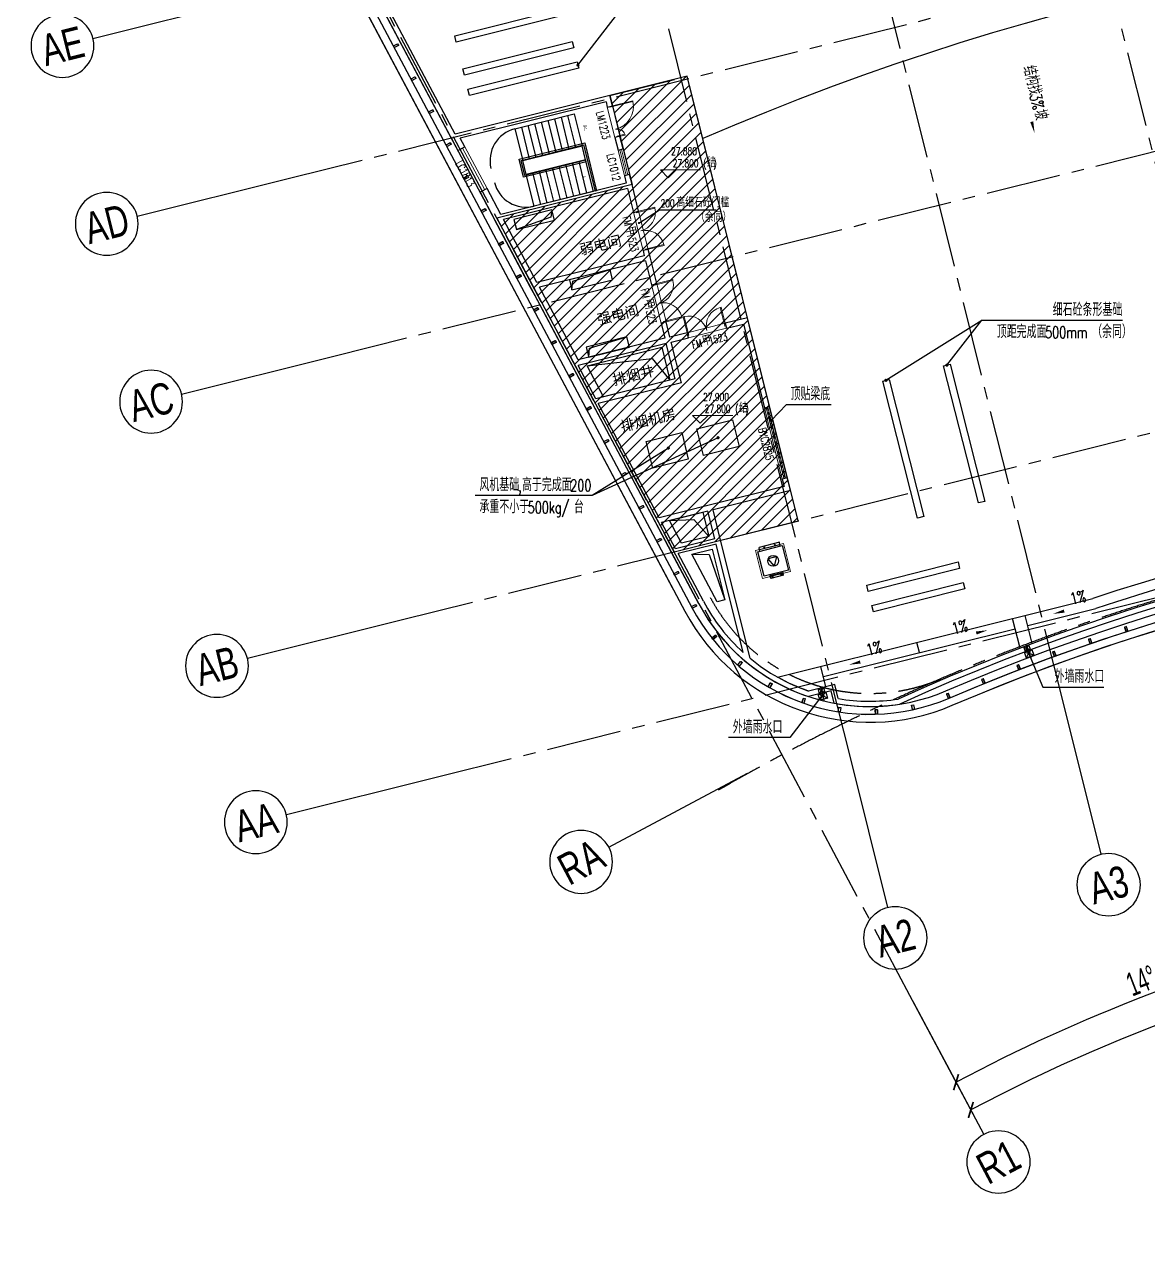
# Model space of a CAD drawing. Extents: x 138868 to 1251000, y -188972 to 132579.
# Drawn here: x 1088388 to 1131305, y 34710 to 81236 of the extents above; entities that cross this region are included whole.
import ezdxf
from ezdxf.enums import TextEntityAlignment as Align

# ---------------------------------------------------------------- set-up
doc = ezdxf.new("R2010")
doc.units = 0
doc.linetypes.add('CENTER2', pattern=[28.575, 19.05, -3.175, 3.175, -3.175])
doc.layers.get('0').update_dxf_attribs({"color": 8})
doc.layers.get('Defpoints').update_dxf_attribs({"color": 8})
for name, color, linetype in [('#幕墙线-平面', 8, 'Continuous'), ('#标注', 8, 'Continuous'), ('#轴线', 8, 'CENTER2'), ('A-FLOR', 8, 'Continuous'), ('A-FLOR-PIPE', 8, 'Continuous'), ('A-FLOR-SPCL', 8, 'Continuous'), ('A-FLOR-UNDR', 8, 'Continuous'), ('A-Hole', 8, 'Continuous'), ('A-OTHER', 8, 'Continuous'), ('CURTWALL', 8, 'Continuous'), ('dim', 8, 'Continuous'), ('DIM_LEAD', 8, 'Continuous'), ('DIM_SYMB', 8, 'Continuous'), ('STAIR', 8, 'Continuous'), ('WINDOW_TEXT', 8, 'Continuous'), ('数据中心轮廓线', 8, 'Continuous'), ('暖-基础', 8, 'Continuous'), ('暖通风机', 8, 'Continuous')]:
    doc.layers.add(name, color=color, linetype=linetype)
for name, color, linetype, lineweight in [('DIM_ELEV', 8, 'Continuous', 5), ('DOOR_FIRE', 8, 'Continuous', 13), ('DOOR_FIRE_TEXT', 8, 'Continuous', 9), ('HVAC-TXT', 8, 'Continuous', 9), ('PUB_TEXT', 8, 'Continuous', 5), ('WALL', 8, 'Continuous', 30), ('WINDOW', 8, 'Continuous', 13)]:
    doc.layers.add(name, color=color, linetype=linetype, lineweight=lineweight)
doc.styles.add('_TCH_DIM', font='SIMPLEX', dxfattribs={"bigfont": 'GBCBIG'})
doc.styles.add('_TCH_WINDOW', font='SIMPLEX', dxfattribs={"height": 3.5, "bigfont": 'GBCBIG'})
doc.styles.add('JHZX', font='jrs.shx', dxfattribs={"width": 0.6, "bigfont": 'jhz.shx'})
doc.styles.get("Standard").update_dxf_attribs({"font": 'arial.ttf'})
doc.dimstyles.new('JZBZ-300', dxfattribs={"dimscale": 300, "dimtxt": 3, "dimasz": 1.5, "dimexe": 1, "dimexo": 1, "dimgap": 0.5, "dimtad": 1, "dimdec": 0, "dimdsep": 46, "dimtxsty": 'JHZX', "dimblk1": 'ARCHTICK', "dimblk2": 'ARCHTICK', "dimsah": 1, "dimcen": 0, "dimclrd": 1, "dimclre": 1, "dimclrt": 2, "dimadec": 1, "dimazin": 2, "dimtfac": 1, "dimtdec": 0, "dimtix": 1, "dimtmove": 0, "dimatfit": 3, "dimfxl": 1, "dimtolj": 1, "dimlwd": -1, "dimlwe": -1, "dimarcsym": 1})

# ---------------------------------------------------------------- blocks, each defined once
blk = doc.blocks.new('$DorLib2D$00000002')
for p, q in [((-0.5, 0), (-0.5, 0.4875)), ((-0.475, 0.4875), (-0.5, 0.4875)), ((-0.475, 0), (-0.475, 0.4875)), ((0.475, 0), (0.475, 0.4875)), ((0.475, 0.4875), (0.5, 0.4875)), ((0.5, 0), (0.5, 0.4875)), ((-0.5, 0), (-0.475, 0)), ((0.5, 0), (0.475, 0))]:
    blk.add_line(p, q)
for centre, start, end in [((-0.4875, 0), 0, 88.53072), ((0.4875, 0), 91.46928, 180)]:
    blk.add_arc(centre, 0.4875, start, end)
blk = doc.blocks.new('$WINLIB2D$00000039')
for points in [[(-0.5, 0.5), (-0.5, -0.5)], [(0.5, 0.5), (-0.5, 0.5)], [(0.5, -0.5), (0.5, 0.5)], [(-0.5, 0.167), (0.5, 0.167)], [(-0.384, -0.167), (-0.448, 0.167)], [(-0.316, -0.167), (-0.38, 0.167)], [(-0.248, -0.167), (-0.312, 0.167)], [(-0.18, -0.167), (-0.244, 0.167)], [(-0.112, -0.167), (-0.176, 0.167)], [(-0.044, -0.167), (-0.108, 0.167)], [(0.024, -0.167), (-0.04, 0.167)], [(0.092, -0.167), (0.028, 0.167)], [(0.16, -0.167), (0.096, 0.167)], [(0.228, -0.167), (0.164, 0.167)], [(0.296, -0.167), (0.232, 0.167)], [(0.364, -0.167), (0.3, 0.167)], [(0.432, -0.167), (0.368, 0.167)], [(0.5, -0.167), (0.436, 0.167)], [(-0.452, -0.167), (-0.5, 0.084)], [(-0.5, -0.167), (0.5, -0.167)], [(0.5, -0.5), (-0.5, -0.5)]]:
    blk.add_lwpolyline(points)
blk = doc.blocks.new('$DorLib2D$00000225')
for p, q in [((0.475, -0.001), (0.475, 0.752)), ((0.475, 0.752), (0.5, 0.752)), ((0.5, -0.001), (0.5, 0.752)), ((-0.5, 0), (-0.5, 0.252)), ((-0.475, 0.252), (-0.5, 0.252)), ((-0.475, 0), (-0.475, 0.252)), ((-0.475, 0), (-0.5, 0)), ((0.475, -0.001), (0.5, -0.001))]:
    blk.add_line(p, q)
for centre, radius, start, end in [((0.505, -0.002), 0.755, 92.2493, 179.7238), ((-0.501, 0.003), 0.251, 359.7899, 84.0974)]:
    blk.add_arc(centre, radius, start, end)
blk = doc.blocks.new('$WINLIB2D$00000001')
for points in [[(-0.5, 0.5), (-0.5, -0.5)], [(-0.5, 0.5), (0.5, 0.5)], [(0.5, -0.5), (0.5, 0.5)], [(0.5, 0.167), (-0.5, 0.167)], [(0.5, -0.167), (-0.5, -0.167)], [(-0.5, -0.5), (0.5, -0.5)]]:
    blk.add_lwpolyline(points)
blk = doc.blocks.new('ysd-w')
at = {"layer": 'A-FLOR-PIPE'}
blk.add_circle((0, 190), 50, dxfattribs=at)
at = {"layer": 'A-FLOR-SPCL'}
for p, q in [((-150, 340), (-35, 225)), ((-150, 100), (-43, 164)), ((35, 225), (150, 340)), ((150, 100), (43, 164))]:
    blk.add_line(p, q, dxfattribs=at)
at = {"layer": 'A-FLOR-SPCL', "ltscale": 0.2}
for p, q in [((-100, 100), (100, -100)), ((-100, -100), (100, 100)), ((0, -150), (0, 390))]:
    blk.add_line(p, q, dxfattribs=at)
at = {"layer": 'A-FLOR-SPCL'}
for points in [[(-150, 100), (150, 100), (150, 340), (-150, 340)], [(-100, -100), (100, -100), (100, 100), (-100, 100)]]:
    blk.add_lwpolyline(points, close=True, dxfattribs=at)
blk = doc.blocks.new('A$C6E6108AB')
at = {"layer": '暖通风机'}
for p, q in [((100, 880), (0, 880)), ((0, 880), (0, 80)), ((26, 686), (70, 716)), ((26, 712), (61, 663)), ((33, 669), (77, 699)), ((44, 719), (79, 670)), ((150, 880), (100, 880)), ((100, 880), (100, 80)), ((839, 480), (507, 649)), ((507, 649), (507, 311)), ((839, 480), (507, 311)), ((1110, 729), (1160, 729)), ((1260, 729), (1160, 729)), ((1160, 729), (1160, 231)), ((1186, 650), (1230, 680)), ((1186, 676), (1221, 627)), ((1193, 633), (1237, 663)), ((1204, 683), (1239, 634)), ((1260, 729), (1260, 231)), ((100, 80), (0, 80)), ((26, 248), (61, 297)), ((26, 274), (70, 244)), ((33, 291), (77, 261)), ((44, 241), (79, 290)), ((150, 80), (100, 80)), ((1110, 231), (1160, 231)), ((1260, 231), (1160, 231)), ((1186, 284), (1221, 333)), ((1186, 310), (1230, 280)), ((1193, 327), (1237, 297)), ((1204, 277), (1239, 326))]:
    blk.add_line(p, q, dxfattribs=at)
blk.add_lwpolyline([(150, 960), (1110, 960), (1110, 0), (150, 0), (150, 960)], dxfattribs=at)
blk.add_circle((630, 480), 209, dxfattribs=at)
blk = doc.blocks.new('G$CC7C44162')
at = {"layer": 'HVAC-TXT', "elevation": 0}
blk.add_lwpolyline([(-17950, 87200), (-16850, 87200), (-16850, 86100), (-17950, 86100)], close=True, dxfattribs=at)
at = {"layer": '暖通风机', "rotation": 359.9999999999686}
blk.add_blockref('A$C6E6108AB', (-18031, 86177), dxfattribs=at)
blk = doc.blocks.new('A$Cfefb2203')
at = {"layer": 'A-FLOR'}
h = blk.add_hatch(dxfattribs=at)
h.set_pattern_fill('ANSI31', color=256, scale=200)
h.set_pattern_definition([(45, (-1144447.16, 454132.05), (-224.5064, 224.5064), [])])
h.paths.add_polyline_path([(-4123, 7753), (612, 8934), (-3621, 25914), (-6581, 25176), (-5734, 21780), (-10896, 20493)])
blk.add_lwpolyline([(-4123, 7753), (612, 8934), (-3621, 25914), (-6581, 25176), (-5734, 21780), (-10896, 20493), (-4123, 7753)], dxfattribs=at)
at = {"layer": 'A-FLOR-PIPE'}
for p, q in [((-170, 2967), (11871, 5969)), ((9390, 4939), (11983, 5585)), ((9090, 4073), (8808, 5206)), ((9561, 4250), (9293, 5327)), ((1579, 2991), (8904, 4818)), ((5251, 3907), (5154, 4295)), ((1675, 2603), (1482, 3379))]:
    blk.add_line(p, q, dxfattribs=at)
blk.add_lwpolyline([(1627, 2591), (1013, 2438, -0.045097), (-170, 2967, -0.045097)], format="xyb", dxfattribs=at)
for radius, start, end in [(102350, 66.77949, 113.30559), (80600, 64.92888, 108.5139), (80200, 103.71423, 108.52515)]:
    blk.add_arc((37464, -70459), radius, start, end, dxfattribs=at)
at = {"layer": 'A-FLOR-UNDR'}
blk.add_lwpolyline([(26772, 54484, 0.085564), (-14445, 43692, 0.432463), (-17916, 33482), (-3183, 5774, 0.389733), (6262, 2445, -0.212437), (70731, 1525, 0.3894), (80263, 4576), (95813, 31838, 0.432715), (92641, 42149, 0.092827), (48155, 54484, 0.092827)], format="xyb", dxfattribs=at)
at = {"layer": 'A-Hole'}
for points in [[(-8791, 20812), (-10246, 20449), (-10149, 20061), (-8694, 20424)], [(-8029, 17756), (-6476, 18143), (-6573, 18531), (-8125, 18144)], [(-7387, 15184), (-5835, 15571), (-5932, 15959), (-7484, 15572)], [(-4598, 15571), (-4284, 14309), (-6819, 13677), (-7448, 14860)], [(-3844, 8081), (-4303, 8945), (-3026, 9264), (-2796, 8342)], [(-3452, 7663), (-2675, 7857), (-2191, 5916), (-2484, 5843)]]:
    blk.add_lwpolyline(points, close=True, dxfattribs=at)
for points in [[(-8791, 20812), (-8833, 20534), (-10149, 20061)], [(-8029, 17756), (-7993, 18097), (-6573, 18531)], [(-7387, 15184), (-7352, 15526), (-5932, 15959)], [(-7448, 14860), (-4959, 15134), (-4284, 14309)], [(-4303, 8945), (-3367, 8984), (-2796, 8342)], [(-3452, 7663), (-2792, 7657), (-2191, 5916)]]:
    blk.add_lwpolyline(points, dxfattribs=at)
at = {"layer": 'A-OTHER', "ltscale": 0.5}
for centre, start, end in [((-9910, 22697), 104, 194), ((-9777, 22164), 194, 284)]:
    blk.add_arc(centre, 1250, start, end, dxfattribs=at)
at = {"layer": 'CURTWALL'}
blk.add_lwpolyline([(26747, 54783, 0.085564), (-14570, 43965, 0.432463), (-18181, 33341), (-3448, 5633, 0.389733), (6380, 2169, -0.212437), (70605, 1253, 0.3894), (80524, 4428), (96073, 31689, 0.432715), (92773, 42418, 0.092827), (48181, 54783)], format="xyb", dxfattribs=at)
at = {"layer": 'DIM_ELEV'}
for p, q in [((-4348, 22041), (-4648, 22341)), ((-4648, 22341), (-3112, 22341)), ((-4348, 22041), (-4048, 22341)), ((-3124, 12662), (-3424, 12962)), ((-3424, 12962), (-1888, 12962)), ((-3124, 12662), (-2824, 12962))]:
    blk.add_line(p, q, dxfattribs=at)
at = {"layer": 'DIM_LEAD'}
for p, q in [((-7799, 26341), (-5727, 29036)), ((-5471, 20312), (-4684, 20811)), ((-4684, 20811), (-2513, 20811)), ((3966, 14305), (7632, 16597)), ((6295, 14885), (7632, 16597)), ((7632, 16597), (13011, 16597)), ((-414, 12773), (172, 13379)), ((172, 13379), (1880, 13379)), ((-2448, 12113), (-7254, 9910)), ((-4345, 11716), (-7254, 9910)), ((-7254, 9910), (-11720, 9910)), ((9353, 4053), (9962, 2592)), ((9962, 2592), (12295, 2592)), ((1524, 2256), (290, 662)), ((290, 662), (-2042, 662))]:
    blk.add_line(p, q, dxfattribs=at)
for points, const_width in [([(-7817, 26317, 1), (-7781, 26365, 1)], 60), ([(-5488, 20301, 1), (-5454, 20322, 1)], 40), ([(6276, 14862, 1), (6313, 14909, 1)], 60), ([(3941, 14289, 1), (3991, 14321, 1)], 60), ([(-435, 12752, 1), (-393, 12795, 1)], 60), ([(-2420, 12126, 1), (-2475, 12101, 1)], 60), ([(-4320, 11732, 1), (-4371, 11700, 1)], 60), ([(9341, 4081, 1), (9364, 4026, 1)], 60), ([(1542, 2280, 1), (1505, 2232, 1)], 60)]:
    blk.add_lwpolyline(points, format="xyb", close=True, dxfattribs=dict(at, const_width=const_width))
at = {"layer": 'DIM_SYMB'}
for points in [[(8913, 26692, 0, 0, 0), (9648, 23743, 0, 120, 0), (9539, 24179, 0, 0, 0)], [(-7665, 23901, 0, 0, 0), (-10692, 23146, 0, 0, 0), (-10256, 21400, 0, 0, 0), (-7481, 22092, 0, 40, 0), (-7627, 22055, 0, 0, 0)], [(12372, 5888, 0, 0, 0), (10342, 5382, 0, 120, 0), (10779, 5491, 0, 0, 0)], [(5825, 4256, 0, 0, 0), (7855, 4762, 0, 120, 0), (7418, 4653, 0, 0, 0)], [(4580, 3946, 0, 0, 0), (2549, 3439, 0, 120, 0), (2986, 3548, 0, 0, 0)]]:
    blk.add_lwpolyline(points, format="xyseb", dxfattribs=at)
at = {"layer": 'DOOR_FIRE'}
for p, q in [((-6388, 23575), (-6678, 24740)), ((-6194, 23624), (-6484, 24788)), ((-5311, 19258), (-5674, 20713)), ((-5117, 19306), (-5480, 20761)), ((-4622, 16492, 200), (-4985, 17948, 200)), ((-4428, 16541, 200), (-4791, 17996, 200)), ((-2172, 16485, 200), (-3628, 16122, 200)), ((-2124, 16291, 200), (-3579, 15928, 200))]:
    blk.add_line(p, q, dxfattribs=at)
at = {"layer": 'STAIR'}
for p, q in [((-6581, 25176), (-4107, 25793)), ((322, 10098), (-3537, 25574)), ((249, 10389), (-3500, 25429)), ((-10212, 23910), (-7942, 24476)), ((-8951, 24225), (-8649, 23012)), ((-8699, 24287), (-8396, 23075)), ((-8446, 24350), (-8144, 23137)), ((-8194, 24413), (-7892, 23200)), ((-7942, 24476), (-7639, 23263)), ((-10212, 23910), (-9910, 22697)), ((-9960, 23973), (-9658, 22760)), ((-9708, 24036), (-9405, 22823)), ((-9456, 24099), (-9153, 22886)), ((-9203, 24162), (-8901, 22949)), ((-10046, 22746), (-7542, 23370)), ((-9973, 22702), (-7586, 23297)), ((-9910, 22697), (-7639, 23263)), ((-7506, 22730), (-7639, 23263)), ((-7586, 23297), (-7146, 21531)), ((-7542, 23370), (-7088, 21546)), ((-9874, 22057), (-10046, 22746)), ((-9830, 22130), (-9973, 22702)), ((-9777, 22164), (-9910, 22697)), ((-7487, 22652), (-9874, 22057)), ((-7502, 22710), (-9830, 22130)), ((-7506, 22730), (-9777, 22164)), ((-8718, 21139), (-9020, 22352)), ((-8465, 21202), (-8768, 22415)), ((-8213, 21265), (-8516, 22478)), ((-7961, 21328), (-8263, 22541)), ((-7709, 21391), (-8011, 22604)), ((-7456, 21454), (-7759, 22667)), ((-7204, 21517), (-7506, 22730)), ((-7487, 22652), (-7502, 22710)), ((-9474, 20951), (-9777, 22164)), ((-9222, 21014), (-9525, 22226)), ((-8970, 21076), (-9272, 22289)), ((-7204, 21517), (-9474, 20951)), ((-7088, 21546), (-7146, 21531))]:
    blk.add_line(p, q, dxfattribs=at)
at = {"layer": 'WALL'}
for p, q in [((-12630, 23540), (-16870, 31514)), ((-12490, 23703), (-16682, 31587)), ((-6581, 25176), (-12490, 23703)), ((-6484, 24788), (-6581, 25176)), ((-6726, 24934), (-12293, 23546)), ((-6726, 24934), (-6678, 24740)), ((-6678, 24740), (-6484, 24788)), ((-12630, 23540), (-12383, 23075)), ((-12118, 23216), (-12293, 23546)), ((-6194, 23624), (-6388, 23575)), ((-6388, 23575), (-6267, 23090)), ((-6073, 23139), (-6194, 23624)), ((-12383, 23075), (-12118, 23216)), ((-6267, 23090), (-6073, 23139)), ((-5831, 22168), (-6025, 22120)), ((-6025, 22120), (-5952, 21829)), ((-5734, 21780), (-5831, 22168)), ((-11273, 21627), (-11537, 21486)), ((-11537, 21486), (-10985, 20446)), ((-10745, 20634), (-11273, 21627)), ((-5952, 21829), (-10745, 20634)), ((-5904, 21635), (-10648, 20452)), ((-5904, 21635), (-5674, 20713)), ((-5480, 20761), (-5734, 21780)), ((-5674, 20713), (-5480, 20761)), ((-9606, 17853), (-10985, 20446)), ((-9366, 18040), (-10648, 20452)), ((-5117, 19306), (-5311, 19258)), ((-5311, 19258), (-5263, 19063)), ((-5045, 19015), (-5117, 19306)), ((-5263, 19063), (-9366, 18040)), ((-5214, 18869), (-9269, 17858)), ((-5214, 18869), (-4985, 17948)), ((-4791, 17996), (-5045, 19015)), ((-9436, 17534), (-9606, 17853)), ((-9171, 17675), (-9269, 17858)), ((-4985, 17948), (-4791, 17996)), ((-8033, 14895), (-9436, 17534)), ((-7793, 15083), (-9171, 17675)), ((-4428, 16541), (-4622, 16492)), ((-4622, 16492), (-4477, 15910)), ((-4283, 15958), (-4428, 16541)), ((-1323, 16696), (-2172, 16485)), ((-2172, 16485), (-2124, 16291)), ((-2124, 16291), (-1469, 16454)), ((-1469, 16454), (-670, 13252)), ((-476, 13300), (-1323, 16696)), ((-4477, 15910), (-7793, 15083)), ((-3628, 16122), (-4283, 15958)), ((-4234, 15764), (-3579, 15928)), ((-3579, 15928), (-3628, 16122)), ((-4428, 15716), (-7797, 14876)), ((-4090, 14358), (-4428, 15716)), ((-3847, 14212), (-4234, 15764)), ((-7259, 13439), (-8033, 14895)), ((-7119, 13602), (-7797, 14876)), ((-4090, 14358), (-7119, 13602)), ((-3847, 14212), (-7022, 13420)), ((-4840, 8889), (-7259, 13439)), ((-4700, 9052), (-7022, 13420)), ((-670, 13252), (-476, 13300)), ((79, 10244), (-2783, 9530)), ((201, 10583), (7, 10535)), ((7, 10535), (79, 10244)), ((322, 10098), (201, 10583)), ((322, 10098), (-2637, 9360)), ((-2783, 9530), (-4700, 9052)), ((-2832, 9312), (-4603, 8870)), ((-2565, 8245), (-2832, 9312)), ((-2347, 8196), (-2637, 9360)), ((-4211, 7706), (-4840, 8889)), ((-4071, 7869), (-4603, 8870)), ((-2565, 8245), (-4071, 7869)), ((-2517, 8051), (-3974, 7687)), ((-1486, 3914), (-2517, 8051)), ((-1223, 3687), (-2347, 8196)), ((-3183, 5774), (-4211, 7706)), ((-3007, 5867), (-3974, 7687)), ((1869, 2445), (1004, 2230)), ((2015, 2688), (1013, 2438)), ((1987, 1974), (1869, 2445)), ((2149, 2149), (2015, 2688))]:
    blk.add_line(p, q, dxfattribs=at)
for centre, radius, start, end in [((37464, -70459), 79750, 65.19625, 114.46607), ((37464, -70459), 79550, 65.19625, 114.48591), ((3351, 9248), 7400, 208, 230.3035), ((3351, 9248), 7200, 208, 227.8011), ((3351, 9248), 7400, 230.3035, 251.5122), ((3351, 9248), 7200, 230.5636, 251.0514), ((3351, 9248), 7400, 259.3784, 278.8783), ((3351, 9248), 7200, 260.3956, 278.6617)]:
    blk.add_arc(centre, radius, start, end, dxfattribs=at)
at = {"layer": '数据中心轮廓线'}
blk.add_line((-4184, 6378), (-18446, 33200), dxfattribs=at)
blk.add_lwpolyline([(29126, 45241), (26673, 55078, 0.085468), (-14694, 44239, 0.432463), (-18446, 33200), (-3713, 5492, 0.389733), (6498, 1893, -0.212437), (70479, 981, 0.3894), (80785, 4279), (96334, 31540, 0.432715), (92905, 42688, 0.09273), (48255, 55078), (45802, 45241)], format="xyb", close=True, dxfattribs=at)
at = {"layer": '暖-基础'}
for points in [[(-8277, 28257), (-12449, 27217), (-12509, 27460), (-8337, 28500)], [(-7962, 26996), (-12134, 25956), (-12195, 26198), (-8023, 27239)], [(-7769, 26220), (-11941, 25180), (-12001, 25422), (-7829, 26462)], [(6173, 14855), (6416, 14916), (7743, 9681), (7501, 9621)], [(3845, 14274), (4087, 14335), (5415, 9101), (5172, 9040)], [(-1896, 12792), (-1642, 11773), (-3000, 11434), (-3254, 12453)], [(-3836, 12308), (-3582, 11289), (-4941, 10950), (-5195, 11969)], [(6723, 7366), (6784, 7123), (3294, 6238), (3234, 6481)], [(6917, 6589), (6977, 6347), (3488, 5462), (3427, 5704)]]:
    blk.add_lwpolyline(points, close=True, dxfattribs=at)
at = {"rotation": 284.000000000001}
blk.add_blockref('G$CC7C44162', (-80214, -30439, 0), dxfattribs=at)
at = {"layer": 'A-FLOR-PIPE'}
for p, xscale, rotation in [((9361, 4068), -0.9999999999999994, 200.6695529950016), ((1506, 2458), -0.9999999999999991, 193.9999999988974)]:
    blk.add_blockref('ysd-w', p, dxfattribs=dict(at, xscale=xscale, rotation=rotation))
at = {"layer": 'DOOR_FIRE'}
ref = blk.add_blockref('$DorLib2D$00000225', (-6436, 24182), dxfattribs=dict(at, xscale=-1200, yscale=1200, zscale=200, rotation=284.0000000000018))
ref.add_attrib('A', 'LM1223', (-7115, 24540), dxfattribs={"layer": 'DOOR_FIRE_TEXT', "height": 297.5, "rotation": 284, "style": '_TCH_WINDOW', "width": 0.705882})
at = {"layer": 'DOOR_FIRE', "xscale": -1500, "yscale": 1500, "zscale": 200}
for p, rotation in [((-5396, 20009), 284.0000000000001), ((-4706, 17244), 284.0000000000003), ((-2876, 16206), 14.0000000000097)]:
    blk.add_blockref('$DorLib2D$00000002', p, dxfattribs=dict(at, rotation=rotation))
at = {"layer": 'WINDOW'}
ref = blk.add_blockref('$WINLIB2D$00000001', (-11828, 22351), dxfattribs=dict(at, xscale=1799.999999999999, yscale=299.9999999999998, zscale=1799.999999999999, rotation=117.9999999999975))
ref.add_attrib('A', 'LC1813', (-12490, 22594), dxfattribs={"layer": 'WINDOW_TEXT', "height": 297.5, "rotation": 298, "style": '_TCH_WINDOW', "width": 0.705882})
ref = blk.add_blockref('$WINLIB2D$00000001', (-6049, 22629), dxfattribs=dict(at, xscale=1000.000000000001, yscale=200, zscale=1000.000000000001, rotation=104.0000000000018))
ref.add_attrib('A', 'LC1012', (-6710, 22921), dxfattribs={"layer": 'WINDOW_TEXT', "height": 297.5, "rotation": 284, "style": '_TCH_WINDOW', "width": 0.705882})
ref = blk.add_blockref('$WINLIB2D$00000039', (-235, 11918), dxfattribs=dict(at, xscale=2800, yscale=200, zscale=-2800, rotation=283.9999999999997))
ref.add_attrib('A', 'BYC2825', (-912, 12450), dxfattribs={"layer": 'WINDOW_TEXT', "height": 297.5, "rotation": 284, "style": '_TCH_WINDOW', "width": 0.705882})
at = {"layer": 'DOOR_FIRE_TEXT', "style": '_TCH_WINDOW', "width": 0.705882}
for s, rotation, p in [('FM', 284, (-6099, 20538)), ('1523', 284, (-5938, 19892)), ('FM', 284, (-5410, 17772)), ('1523', 284, (-5249, 17126)), ('FM', 14, (-3404, 15502)), ('1523', 14, (-2758, 15664))]:
    blk.add_text(s, height=297.5, rotation=rotation, dxfattribs=at).set_placement(p)
at = {"layer": 'DOOR_FIRE_TEXT', "style": '_TCH_WINDOW'}
for rotation, p in [(284, (-5998, 20130)), (284, (-5308, 17365)), (14, (-2996, 15604))]:
    blk.add_text('甲', height=338, rotation=rotation, dxfattribs=at).set_placement(p)
at = {"layer": 'PUB_TEXT', "style": '_TCH_DIM'}
for s, height, p in [('结构找', 506.4, (9183, 26257)), ('坡', 506, (9603, 24573))]:
    blk.add_text(s, height=height, rotation=284, dxfattribs=at).set_placement(p)
at = {"layer": 'PUB_TEXT', "style": '_TCH_DIM', "width": 0.705882}
for s, rotation, p in [('3%', 284, (9451, 25184)), ('1%', 14, (11072, 5726)), ('1%', 14, (6554, 4600)), ('1%', 14, (3279, 3784))]:
    blk.add_text(s, height=446.2, rotation=rotation, dxfattribs=at).set_placement(p)
at = {"layer": 'PUB_TEXT', "style": '_TCH_DIM'}
for s, height, p in [('下', 169, (-7614, 23826)), ('结', 338, (-2872, 22446)), ('高细石砼门槛', 337.6, (-4044, 20916)), ('（余同）', 337.6, (-3289, 20356)), ('细石砼条形基础', 506.4, (10340, 16755)), ('顶距完成面', 506.4, (8203, 15915)), ('（余同）', 506.4, (11846, 15915)), ('顶贴梁底', 506.4, (321, 13537)), ('结', 338, (-1648, 13067)), ('风机基础', 506.4, (-11563, 10068)), ('高于完成面', 506.4, (-9938, 10068)), ('承重不小于', 506.4, (-11563, 9228)), ('台', 506, (-7950, 9228)), ('外墙雨水口', 506.4, (10412, 2750)), ('外墙雨水口', 506.4, (-1884, 819))]:
    blk.add_text(s, height=height, dxfattribs=at).set_placement(p)
at = {"layer": 'PUB_TEXT', "style": '_TCH_DIM', "width": 0.705882}
for s, height, p in [('27.880', 297.5, (-4242, 22901)), ('(', 298, (-3012, 22446)), (')', 298, (-2626, 22446)), ('27.800', 297.5, (-4182, 22446)), ('200', 297.5, (-4644, 20916)), ('500mm', 446.2, (10046, 15915)), ('27.900', 297.5, (-3018, 13522)), ('27.800', 297.5, (-2958, 13067)), ('(', 298, (-1788, 13067)), (')', 298, (-1402, 13067)), ('200', 446.2, (-8095, 10068)), (',', 446, (-10088, 10068)), ('500kg/', 446.2, (-9720, 9228))]:
    blk.add_text(s, height=height, dxfattribs=at).set_placement(p)
at = {"layer": 'PUB_TEXT'}
for s, p in [('弱电间', (-7681, 19086)), ('强电间', (-7006, 16422)), ('排烟井', (-6426, 14112)), ('排烟机房', (-6125, 12333))]:
    blk.add_text(s, height=396.5, rotation=13.8744, dxfattribs=at).set_placement(p)
blk = doc.blocks.new('*U3166')
blk.add_line((0, -20), (0, 0))
blk.add_circle((0, -24), 4)
at = {"style": 'JHZX', "width": 0.75}
blk.add_attdef('AXES', text='', height=4, dxfattribs=at).set_placement((0, -24), align=Align.MIDDLE_CENTER)
blk = doc.blocks.new('*U3167')
blk.add_line((20, 0), (0, 0))
blk.add_circle((24, 0), 4)
at = {"style": 'JHZX', "width": 0.75}
blk.add_attdef('AXES', text='', height=4, dxfattribs=at).set_placement((24, 0), align=Align.MIDDLE_CENTER)
blk = doc.blocks.new('_ARCHTICK')
at = {"color": 0, "linetype": 'ByBlock', "const_width": 0.15}
blk.add_lwpolyline([(-0.5, -0.5), (0.5, 0.5)], dxfattribs=at)
blk = doc.blocks.new('*D3326')
at = {"layer": '#标注', "ltscale": 300, "transparency": 16777216}
for p, q in [((1122365, 43883), (1124689, 39512)), ((1201922, 33409), (1198546, 29789))]:
    blk.add_line(p, q, dxfattribs=at)
blk.add_arc((1154802, -17122), 64442, 47, 118, dxfattribs=at)
at = {"layer": 'Defpoints', "color": 0, "ltscale": 300, "transparency": 16777216}
for p in [(1122225, 44147), (1176136, 43686), (1202127, 33628), (1154802, -17122)]:
    blk.add_point(p, dxfattribs=at)
at = {"layer": '#标注', "ltscale": 300, "transparency": 16777216, "xscale": 450, "yscale": 450, "zscale": 450}
for p, rotation in [((1124549, 39777), 207.9999999999994), ((1198751, 30008), 316.999999993665)]:
    blk.add_blockref('_ARCHTICK', p, dxfattribs=dict(at, rotation=rotation))
at = {"layer": '#标注', "ltscale": 300, "transparency": 16777216, "insert": (1163292, 47363), "char_height": 900, "attachment_point": 5, "rotation": 352.5, "style": 'JHZX'}
blk.add_mtext('\\A1;71°', dxfattribs=at)
blk = doc.blocks.new('*D3331')
at = {"layer": '#标注', "ltscale": 300, "transparency": 16777216}
for p, q in [((1138087, 49918), (1138994, 46279)), ((1122365, 43883), (1124126, 40572))]:
    blk.add_line(p, q, dxfattribs=at)
blk.add_arc((1154802, -17122), 65642, 104, 118, dxfattribs=at)
at = {"layer": 'Defpoints', "color": 0, "ltscale": 300, "transparency": 16777216}
for p in [(1138015, 50209), (1133793, 45067), (1122225, 44147), (1154802, -17122)]:
    blk.add_point(p, dxfattribs=at)
at = {"layer": '#标注', "ltscale": 300, "transparency": 16777216, "xscale": 450, "yscale": 450, "zscale": 450}
for p, rotation in [((1138922, 46570), 14.00000000000055), ((1123985, 40836), 207.9999999999994)]:
    blk.add_blockref('_ARCHTICK', p, dxfattribs=dict(at, rotation=rotation))
at = {"layer": '#标注', "ltscale": 300, "transparency": 16777216, "insert": (1131063, 44720), "char_height": 900, "attachment_point": 5, "rotation": 21, "style": 'JHZX'}
blk.add_mtext('\\A1;14°', dxfattribs=at)
blk = doc.blocks.new('*D3332')
at = {"layer": '#标注', "ltscale": 300, "transparency": 16777216}
for p, q in [((1092691, 99692), (1091494, 101944)), ((1245030, 79636), (1246769, 81501))]:
    blk.add_line(p, q, dxfattribs=at)
blk.add_arc((1154802, -17122), 134550, 47, 118, dxfattribs=at)
at = {"layer": 'Defpoints', "color": 0, "ltscale": 300, "transparency": 16777216}
for p in [(1199347, 109841), (1092832, 99427), (1244826, 79417), (1154802, -17122)]:
    blk.add_point(p, dxfattribs=at)
at = {"layer": '#标注', "ltscale": 300, "transparency": 16777216, "xscale": 450, "yscale": 450, "zscale": 450}
for p, rotation in [((1091635, 101679), 207.9999999999995), ((1246565, 81282), 316.9999999936651)]:
    blk.add_blockref('_ARCHTICK', p, dxfattribs=dict(at, rotation=rotation))
at = {"layer": '#标注', "ltscale": 300, "transparency": 16777216, "insert": (1172443, 116872), "char_height": 900, "attachment_point": 5, "rotation": 352.5, "style": 'JHZX'}
blk.add_mtext('\\A1;71°', dxfattribs=at)
blk = doc.blocks.new('*D3336')
at = {"layer": '#标注', "ltscale": 300, "transparency": 16777216}
for p, q in [((1154802, 115178), (1154802, 116528)), ((1122796, 111249), (1122469, 112558))]:
    blk.add_line(p, q, dxfattribs=at)
blk.add_arc((1154802, -17122), 133350, 90, 104, dxfattribs=at)
at = {"layer": 'Defpoints', "color": 0, "ltscale": 300, "transparency": 16777216}
for p in [(1143953, 115786), (1154802, 114878), (1122868, 110957), (1154802, -17122)]:
    blk.add_point(p, dxfattribs=at)
at = {"layer": '#标注', "ltscale": 300, "transparency": 16777216, "xscale": 450, "yscale": 450, "zscale": 450}
for p, rotation in [((1154802, 116228), 359.9999999999996), ((1122542, 112267), 194.0000000000007)]:
    blk.add_blockref('_ARCHTICK', p, dxfattribs=dict(at, rotation=rotation))
at = {"layer": '#标注', "ltscale": 300, "transparency": 16777216, "insert": (1138478, 115830), "char_height": 900, "attachment_point": 5, "rotation": 7, "style": 'JHZX'}
blk.add_mtext('\\A1;14°', dxfattribs=at)
blk = doc.blocks.new('*D3337')
at = {"layer": '#标注', "ltscale": 300, "transparency": 16777216}
for p, q in [((1122796, 111249), (1122469, 112558)), ((1092691, 99692), (1092057, 100884))]:
    blk.add_line(p, q, dxfattribs=at)
blk.add_arc((1154802, -17122), 133350, 104, 118, dxfattribs=at)
at = {"layer": 'Defpoints', "color": 0, "ltscale": 300, "transparency": 16777216}
for p in [(1122868, 110957), (1112122, 109214), (1092832, 99427), (1154802, -17122)]:
    blk.add_point(p, dxfattribs=at)
at = {"layer": '#标注', "ltscale": 300, "transparency": 16777216, "xscale": 450, "yscale": 450, "zscale": 450}
for p, rotation in [((1122542, 112267), 14.00000000000064), ((1092198, 100619), 207.9999999999994)]:
    blk.add_blockref('_ARCHTICK', p, dxfattribs=dict(at, rotation=rotation))
at = {"layer": '#标注', "ltscale": 300, "transparency": 16777216, "insert": (1106799, 107932), "char_height": 900, "attachment_point": 5, "rotation": 21, "style": 'JHZX'}
blk.add_mtext('\\A1;14°', dxfattribs=at)
blk = doc.blocks.new('LZ')
at = {"layer": '#幕墙线-平面', "ltscale": 250}
for points in [[(-33, 0, -0.414214), (-40, 7), (-40, 172, -0.414214), (-33, 180), (32, 180, -0.414214), (40, 172), (40, 7, -0.414214), (32, 0)], [(-33, 6, -0.414214), (-34, 7), (-34, 172, -0.414214), (-33, 174), (32, 174, -0.414214), (34, 172), (34, 7, -0.414214), (32, 6)]]:
    blk.add_lwpolyline(points, format="xyb", close=True, dxfattribs=at)

msp = doc.modelspace()

# ---------------------------------------------------------------- linework, layer by layer
at = {"layer": '#幕墙线-平面', "ltscale": 500}
msp.add_lwpolyline([(1234785.7, 80237, 0.2860735), (1102644.4, 97576.7, 0.4324632), (1098892.4, 86538.5), (1113625.3, 58830, 0.3897333), (1123836.5, 55231, -0.2739153), (1203366.8, 44807.5, 0.3894), (1214154.3, 45646.7), (1235558.2, 68599.6, 0.4327153)], format="xyb", close=True, dxfattribs=at)
msp.add_lwpolyline([(1102644.4, 97576.7, 0.4324632), (1098892.4, 86538.5), (1113625.3, 58830, 0.3897333), (1123836.5, 55231, -0.2124371), (1187817.5, 54318.8, 0.3894), (1198122.7, 57617.2), (1213672.2, 84878.4, 0.4327153), (1210243.2, 96026, 0.224249), (1102644.4, 97576.7)], format="xyb", dxfattribs=at)
at = {"layer": '#幕墙线-平面'}
msp.add_lwpolyline([(1234595.3, 80005.2, 0.2860735), (1102768.6, 97303.6, 0.4324632), (1099157.3, 86679.4), (1113890.2, 58970.8, 0.3897333), (1123718.5, 55506.8, -0.2739153), (1203551.9, 45043.6, 0.3894), (1213934.9, 45851.3), (1235338.8, 68804.2, 0.4327153), (1234595.3, 80005.2)], format="xyb", dxfattribs=at)
at = {"layer": '#幕墙线-平面', "ltscale": 300}
msp.add_lwpolyline([(1102768.6, 97303.6, 0.4324632), (1099157.3, 86679.4), (1113890.2, 58970.8, 0.3897333), (1123718.5, 55506.8, -0.2124371), (1187943.4, 54591.2, 0.3894), (1197862.1, 57765.8), (1213411.6, 85027, 0.4327153), (1210111.2, 95756.6, 0.224249)], format="xyb", close=True, dxfattribs=at)
at = {"layer": '#轴线', "ltscale": 150}
for p, q in [((1138501, 48258), (1124319.8, 105135.7)), ((1128071.9, 55365), (1116169.3, 103103.5)), ((1119921.4, 53332.8), (1108018.9, 101071.4)), ((1122224.6, 44147.5), (1092831.7, 99427.5)), ((1098522.4, 75360.3), (1149104.7, 87971.8)), ((1100215.9, 68568.2), (1150798.2, 81179.8)), ((1102731.9, 58477.1), (1153314.2, 71088.7)), ((1104219.7, 52509.8), (1154802, 65121.4))]:
    msp.add_line(p, q, dxfattribs=at)
for centre, radius, start, end in [((1154802, -17121.6), 124900, 45.623668, 118.956278), ((1154802, -17121.6), 79800, 44.845516, 120), ((1120688.9, 62585.3), 6900, 208, 293.17007)]:
    msp.add_arc(centre, radius, start, end, dxfattribs=at)
at = {"layer": 'dim', "ltscale": 300}
for points in [[(1146463.9, 98578.4), (1144011.3, 108415.5, 0.0854679), (1102644.4, 97576.2, 0.4324632), (1098892.4, 86538), (1113625.3, 58829.5, 0.3897333), (1123836.5, 55230.5, -0.2124371), (1187817.5, 54318.3, 0.3894), (1198122.7, 57616.7), (1213672.2, 84877.9, 0.4327153), (1210243.2, 96025.5, 0.0927305), (1165592.7, 108415.5), (1163140, 98578.4)], [(1146229.6, 98278.4), (1143782.1, 108094.4, 0.0849555), (1102768.6, 97303.1, 0.4324632), (1099157.3, 86678.9), (1113890.2, 58970.3, 0.3897333), (1123718.5, 55506.3, -0.2124371), (1187943.4, 54590.7, 0.3894), (1197862.1, 57765.3), (1213411.6, 85026.5, 0.4327153), (1210111.2, 95756.1, 0.0922174), (1165821.8, 108094.4), (1163374.4, 98278.4)]]:
    msp.add_lwpolyline(points, format="xyb", close=True, dxfattribs=at)

# ---------------------------------------------------------------- block references
at = {"layer": '#幕墙线-平面', "ltscale": 300}
for p, rotation in [((1102506.7, 80380), 297.9999999999995), ((1103176.4, 79120.5), 297.9999999999995), ((1103846.1, 77861), 297.9999999999995), ((1104515.7, 76601.6), 297.9999999999995), ((1105185.4, 75342.1), 297.9999999999995), ((1105855.1, 74082.6), 297.9999999999995), ((1106524.8, 72823.1), 297.9999999999995), ((1107194.4, 71563.7), 297.9999999999995), ((1107864.1, 70304.2), 297.9999999999995), ((1108533.8, 69044.7), 297.9999999999995), ((1109203.5, 67785.2), 297.9999999999995), ((1109873.1, 66525.7), 297.9999999999995), ((1110542.8, 65266.3), 297.9999999999995), ((1111212.5, 64006.8), 297.9999999999995), ((1111882.2, 62747.3), 297.9999999999995), ((1112551.9, 61487.8), 297.9999999999995), ((1113221.5, 60228.3), 297.9999999999995), ((1113891.3, 58968.7), 297.9999999999995), ((1114676.4, 57775.3), 308.6629127655946), ((1115668.6, 56747.3), 319.3091724330638), ((1116833.7, 55920.4), 329.955432100533), ((1118131.4, 55322.9), 340.6016917680022), ((1119517.2, 54975.4), 351.2479514354714), ((1120943.4, 54890), 1.894211102940666), ((1122360.7, 55069.5), 12.54047077040984)]:
    msp.add_blockref('LZ', p, dxfattribs=dict(at, rotation=rotation))
at = {"layer": '#幕墙线-平面', "ltscale": 300, "xscale": -1}
for p, rotation in [((1130515.1, 58053), 17.90414345989623), ((1129137.5, 57593.9), 18.957328721092), ((1127768.5, 57109.6), 20.01051398228768), ((1126408.7, 56600.1), 21.06369924348362), ((1125058.5, 56065.8), 22.11688450467939), ((1123720.6, 55507.7), 22.11688450467939)]:
    msp.add_blockref('LZ', p, dxfattribs=dict(at, rotation=rotation))
at = {"layer": '#标注'}
ref = msp.add_blockref('*U3167', (1096829, 82152.3), dxfattribs=dict(at, xscale=-300, yscale=300, rotation=13.99999999999987))
ref.add_attrib('AXES', 'AE', dxfattribs={"layer": '0', "height": 1200, "rotation": 14, "style": 'JHZX', "width": 0.75}).set_placement((1089842.9, 80410.4), align=Align.MIDDLE_CENTER)
ref = msp.add_blockref('*U3167', (1098522.4, 75360.2), dxfattribs=dict(at, xscale=-300, yscale=300, rotation=13.99999999999987))
ref.add_attrib('AXES', 'AD', dxfattribs={"layer": '0', "height": 1200, "rotation": 14, "style": 'JHZX', "width": 0.75}).set_placement((1091536.3, 73618.4), align=Align.MIDDLE_CENTER)
ref = msp.add_blockref('*U3167', (1100215.9, 68568.2), dxfattribs=dict(at, xscale=-300, yscale=300, rotation=13.99999999999987))
ref.add_attrib('AXES', 'AC', dxfattribs={"layer": '0', "height": 1200, "rotation": 14, "style": 'JHZX', "width": 0.75}).set_placement((1093229.8, 66826.3), align=Align.MIDDLE_CENTER)
ref = msp.add_blockref('*U3167', (1102731.9, 58477.1), dxfattribs=dict(at, xscale=-300, yscale=300, rotation=13.99999999999987))
ref.add_attrib('AXES', 'AB', dxfattribs={"layer": '0', "height": 1200, "rotation": 14, "style": 'JHZX', "width": 0.75}).set_placement((1095745.7, 56735.3), align=Align.MIDDLE_CENTER)
at = {"layer": '#标注', "xscale": 300, "yscale": 300, "zscale": 300}
for p, rotation, values in [((1128071.9, 55365), 13.99999999999981, {'AXES': 'A3'}), ((1119921.4, 53332.8), 13.99999999999981, {'AXES': 'A2'}), ((1122224.6, 44147.5), 27.99999999999469, {'AXES': 'R1'})]:
    msp.add_blockref('*U3166', p, dxfattribs=dict(at, rotation=rotation)).add_auto_attribs(values)
at = {"layer": '#标注'}
ref = msp.add_blockref('*U3167', (1104219.7, 52509.8), dxfattribs=dict(at, xscale=-300, yscale=300, rotation=13.99999999999987))
ref.add_attrib('AXES', 'AA', dxfattribs={"layer": '0', "height": 1200, "rotation": 14, "style": 'JHZX', "width": 0.75}).set_placement((1097233.6, 50768), align=Align.MIDDLE_CENTER)
ref = msp.add_blockref('*U3167', (1116012.8, 52635.1), dxfattribs=dict(at, xscale=-300, yscale=300, rotation=28.05190114980589))
ref.add_attrib('AXES', 'RA', dxfattribs={"layer": '0', "height": 1200, "rotation": 28.0519, "style": 'JHZX', "width": 0.75}).set_placement((1109658.7, 49249.1), align=Align.MIDDLE_CENTER)
at = {"layer": 'dim', "ltscale": 300}
msp.add_blockref('A$Cfefb2203', (1117338.2, 53337.6), dxfattribs=at)

# ---------------------------------------------------------------- dimensions: what is measured, and where the dimension line sits
at = {"layer": '#标注', "ltscale": 300}
for base, p1, p2, picture, middle in [((1199346.6, 109840.9), (1244825.8, 79417.1), (1092831.7, 99427.5), '*D3332', (1172442.6, 116872.2)), ((1143952.8, 115786.3), (1154802, 114878.4), (1122868.3, 110957.4), '*D3336', (1138477.6, 115830)), ((1112121.7, 109213.7), (1122868.3, 110957.4), (1092831.7, 99427.5), '*D3337', (1106798.6, 107931.5)), ((1176136.2, 43686), (1202126.9, 33628.1), (1122224.6, 44147.5), '*D3326', (1163291.6, 47363.5)), ((1133792.6, 45066.9), (1138014.7, 50208.7), (1122224.6, 44147.5), '*D3331', (1131063.2, 44720.2))]:
    dim = msp.add_angular_dim_3p(base=base, center=(1154802, -17121.6), p1=p1, p2=p2, dimstyle='JZBZ-300', override={"dimclrd": 256, "dimclre": 256, "dimclrt": 256}, dxfattribs=at)
    dim.commit()
    dim.dimension.update_dxf_attribs({"geometry": picture, "text_midpoint": middle})

doc.saveas('drawing.dxf')
